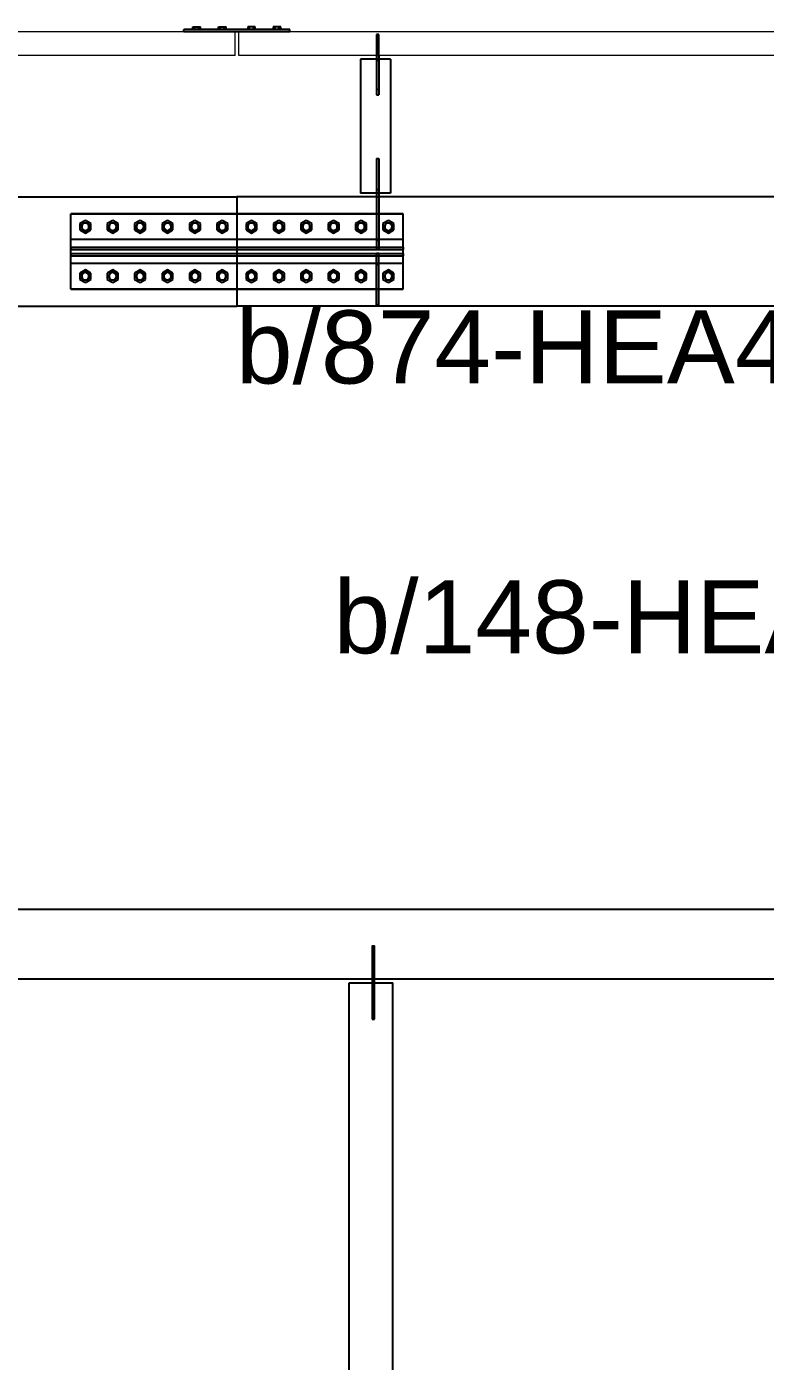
# Model space of a CAD drawing. Extents: x 7536 to 102814, y -9868 to 35131.
# Drawn here: x 44257 to 46280, y 26814 to 30468 of the extents above; entities that cross this region are included whole.
import ezdxf
from ezdxf.enums import TextEntityAlignment as Align

# ---------------------------------------------------------------- set-up
doc = ezdxf.new("R2010")
doc.units = 0
doc.header["$LTSCALE"] = 0.4
doc.layers.get('0').update_dxf_attribs({"color": 255})
doc.layers.add('0-1', color=7, linetype='Continuous', lineweight=5)
doc.layers.add('E_TEXTO', color=3, linetype='Continuous', lineweight=9)
doc.layers.add('P-PLATINA', color=6, linetype='Continuous')
doc.layers.add('VIGAS', color=8, linetype='Continuous')
doc.styles.add('VERDANA', font='arial.ttf')

msp = doc.modelspace()

# ---------------------------------------------------------------- linework, layer by layer
at = {"color": 1, "linetype": 'Continuous'}
for centre, radius, start, end in [((44417.4, 29920.3), 11, 0, 180), ((44417.4, 29920.3), 10, 120, 300), ((44417.4, 29920.3), 10, 300, 120), ((44492.4, 29920.3), 11, 0, 180), ((44492.4, 29920.3), 10, 120, 300), ((44492.4, 29920.3), 10, 300, 120), ((44567.4, 29920.3), 11, 0, 180), ((44567.4, 29920.3), 10, 120, 300), ((44567.4, 29920.3), 10, 300, 120), ((44642.4, 29920.3), 11, 0, 180), ((44642.4, 29920.3), 10, 120, 300), ((44642.4, 29920.3), 10, 300, 120), ((44717.4, 29920.3), 11, 0, 180), ((44717.4, 29920.3), 10, 120, 300), ((44717.4, 29920.3), 10, 300, 120), ((44792.4, 29920.3), 11, 0, 180), ((44792.4, 29920.3), 10, 120, 300), ((44792.4, 29920.3), 10, 300, 120), ((44872.4, 29920.3), 11, 0, 180), ((44872.4, 29920.3), 10, 120, 300), ((44872.4, 29920.3), 10, 300, 120), ((44947.4, 29920.3), 11, 0, 180), ((44947.4, 29920.3), 10, 120, 300), ((44947.4, 29920.3), 10, 300, 120), ((45022.4, 29920.3), 11, 0, 180), ((45022.4, 29920.3), 10, 120, 300), ((45022.4, 29920.3), 10, 300, 120), ((45097.4, 29920.3), 11, 0, 180), ((45097.4, 29920.3), 10, 120, 300), ((45097.4, 29920.3), 10, 300, 120), ((45172.4, 29920.3), 11, 0, 180), ((45172.4, 29920.3), 10, 120, 300), ((45172.4, 29920.3), 10, 300, 120), ((45247.4, 29920.3), 11, 0, 180), ((45247.4, 29920.3), 10, 120, 300), ((45247.4, 29920.3), 10, 300, 120), ((44417.4, 29920.3), 11, 180, 0), ((44492.4, 29920.3), 11, 180, 0), ((44567.4, 29920.3), 11, 180, 0), ((44642.4, 29920.3), 11, 180, 0), ((44717.4, 29920.3), 11, 180, 0), ((44792.4, 29920.3), 11, 180, 0), ((44872.4, 29920.3), 11, 180, 0), ((44947.4, 29920.3), 11, 180, 0), ((45022.4, 29920.3), 11, 180, 0), ((45097.4, 29920.3), 11, 180, 0), ((45172.4, 29920.3), 11, 180, 0), ((45247.4, 29920.3), 11, 180, 0), ((44417.4, 29784.8), 11, 0, 180), ((44417.4, 29784.8), 11, 180, 0), ((44417.4, 29784.8), 10, 120, 300), ((44417.4, 29784.8), 10, 300, 120), ((44492.4, 29784.8), 11, 0, 180), ((44492.4, 29784.8), 11, 180, 0), ((44492.4, 29784.8), 10, 120, 300), ((44492.4, 29784.8), 10, 300, 120), ((44567.4, 29784.8), 11, 0, 180), ((44567.4, 29784.8), 11, 180, 0), ((44567.4, 29784.8), 10, 120, 300), ((44567.4, 29784.8), 10, 300, 120), ((44642.4, 29784.8), 11, 0, 180), ((44642.4, 29784.8), 11, 180, 0), ((44642.4, 29784.8), 10, 120, 300), ((44642.4, 29784.8), 10, 300, 120), ((44717.4, 29784.8), 11, 0, 180), ((44717.4, 29784.8), 11, 180, 0), ((44717.4, 29784.8), 10, 120, 300), ((44717.4, 29784.8), 10, 300, 120), ((44792.4, 29784.8), 11, 0, 180), ((44792.4, 29784.8), 11, 180, 0), ((44792.4, 29784.8), 10, 120, 300), ((44792.4, 29784.8), 10, 300, 120), ((44872.4, 29784.8), 11, 0, 180), ((44872.4, 29784.8), 11, 180, 0), ((44872.4, 29784.8), 10, 120, 300), ((44872.4, 29784.8), 10, 300, 120), ((44947.4, 29784.8), 11, 0, 180), ((44947.4, 29784.8), 11, 180, 0), ((44947.4, 29784.8), 10, 120, 300), ((44947.4, 29784.8), 10, 300, 120), ((45022.4, 29784.8), 11, 0, 180), ((45022.4, 29784.8), 11, 180, 0), ((45022.4, 29784.8), 10, 120, 300), ((45022.4, 29784.8), 10, 300, 120), ((45097.4, 29784.8), 11, 0, 180), ((45097.4, 29784.8), 11, 180, 0), ((45097.4, 29784.8), 10, 120, 300), ((45097.4, 29784.8), 10, 300, 120), ((45172.4, 29784.8), 11, 0, 180), ((45172.4, 29784.8), 11, 180, 0), ((45172.4, 29784.8), 10, 120, 300), ((45172.4, 29784.8), 10, 300, 120), ((45247.4, 29784.8), 11, 0, 180), ((45247.4, 29784.8), 11, 180, 0), ((45247.4, 29784.8), 10, 120, 300), ((45247.4, 29784.8), 10, 300, 120)]:
    msp.add_arc(centre, radius, start, end, dxfattribs=at)
at = {"layer": '0-1', "color": 8}
for p, q in [((44827.4, 30454.2), (32837.4, 30454.2)), ((44827.4, 30389.2), (44827.4, 30454.2)), ((47182.4, 30454.2), (44837.4, 30454.2)), ((44837.4, 30389.2), (44837.4, 30454.2)), ((44827.4, 30389.2), (32837.4, 30389.2)), ((47182.4, 30389.2), (44837.4, 30389.2))]:
    msp.add_line(p, q, dxfattribs=at)
at = {"layer": 'P-PLATINA'}
msp.add_line((45203, 27930.9), (45209, 27930.9), dxfattribs=at)
msp.add_lwpolyline([(45209, 27750.6), (45209, 27850.6), (45209, 27860.6), (45209, 27950.9), (45203, 27950.9), (45203, 27860.6), (45203, 27850.6), (45203, 27750.6)], dxfattribs=at)
at = {"layer": 'VIGAS'}
for p, q in [((44977.4, 30460.2), (44687.4, 30460.2)), ((44687.4, 30454.2), (44687.4, 30460.2)), ((44827.4, 30454.2), (44687.4, 30454.2)), ((44712, 30460.2), (44712, 30468.1)), ((44712, 30468.1), (44732.8, 30468.1)), ((44717.2, 30460.2), (44717.2, 30468.1)), ((44727.6, 30460.2), (44727.6, 30468.1)), ((44732.8, 30460.2), (44732.8, 30468.1)), ((44782, 30460.2), (44782, 30468.1)), ((44782, 30468.1), (44802.8, 30468.1)), ((44787.2, 30460.2), (44787.2, 30468.1)), ((44797.6, 30460.2), (44797.6, 30468.1)), ((44802.8, 30460.2), (44802.8, 30468.1)), ((44837.4, 30454.2), (44827.4, 30454.2)), ((44977.4, 30454.2), (44837.4, 30454.2)), ((44882.8, 30468.1), (44862, 30468.1)), ((44862, 30468.1), (44862, 30460.2)), ((44867.2, 30460.2), (44867.2, 30468.1)), ((44877.6, 30460.2), (44877.6, 30468.1)), ((44882.8, 30460.2), (44882.8, 30468.1)), ((44952.8, 30468.1), (44932, 30468.1)), ((44932, 30468.1), (44932, 30460.2)), ((44937.2, 30460.2), (44937.2, 30468.1)), ((44947.6, 30460.2), (44947.6, 30468.1)), ((44952.8, 30460.2), (44952.8, 30468.1)), ((44977.4, 30454.2), (44977.4, 30460.2)), ((45220.9, 30446.7), (45214.9, 30446.7)), ((45214.9, 30446.7), (45214.9, 30389.2)), ((45220.9, 30389.2), (45220.9, 30446.7)), ((45214.9, 30436.7), (45220.9, 30436.7)), ((45253.4, 30379.2), (45171.4, 30379.2)), ((45171.4, 30379.2), (45171.4, 30012.5)), ((45214.9, 30389.2), (45214.9, 30379.2)), ((45214.9, 30389.2), (45220.9, 30389.2)), ((45214.9, 30379.2), (45214.9, 30281.7)), ((45214.9, 30376.7), (45220.9, 30376.7)), ((45220.9, 30389.2), (45220.9, 30379.2)), ((45220.9, 30379.2), (45220.9, 30281.7)), ((45253.4, 30379.2), (45253.4, 30012.5)), ((45214.9, 30296.7), (45220.9, 30296.7)), ((45214.9, 30281.7), (45220.9, 30281.7)), ((45214.9, 30107.5), (45214.9, 30012.5)), ((45214.9, 30107.5), (45220.9, 30107.5)), ((45220.9, 30107.5), (45220.9, 30012.5)), ((32832.4, 30002.5), (44832.4, 30002.5)), ((44832.4, 30002.5), (44832.4, 29955.3)), ((44832.4, 30002.5), (44832.4, 29955.3)), ((47027.4, 30002.5), (44832.4, 30002.5)), ((45253.4, 30012.5), (45171.4, 30012.5)), ((45214.9, 30022.5), (45220.9, 30022.5)), ((45214.9, 30012.5), (45214.9, 30002.5)), ((45214.9, 30002.5), (45214.9, 29858.3)), ((45214.9, 30002.5), (45220.9, 30002.5)), ((45220.9, 30012.5), (45220.9, 30002.5)), ((45220.9, 30002.5), (45220.9, 29858.3)), ((44377.4, 29749.8), (44377.4, 29955.3)), ((44377.4, 29955.3), (45287.4, 29955.3)), ((44377.4, 29749.8), (44377.4, 29955.3)), ((44377.4, 29955.3), (45287.4, 29955.3)), ((45287.4, 29955.3), (44377.4, 29955.3)), ((44377.4, 29885.3), (44377.4, 29955.3)), ((45287.4, 29955.3), (44377.4, 29955.3)), ((44377.4, 29885.3), (44377.4, 29955.3)), ((44417.4, 29937.6), (44402.4, 29929)), ((44402.4, 29929), (44402.4, 29911.6)), ((44432.4, 29929), (44417.4, 29937.6)), ((44432.4, 29911.6), (44432.4, 29929)), ((44492.4, 29937.6), (44477.4, 29929)), ((44477.4, 29929), (44477.4, 29911.6)), ((44507.4, 29929), (44492.4, 29937.6)), ((44507.4, 29911.6), (44507.4, 29929)), ((44567.4, 29937.6), (44552.4, 29929)), ((44552.4, 29929), (44552.4, 29911.6)), ((44582.4, 29929), (44567.4, 29937.6)), ((44582.4, 29911.6), (44582.4, 29929)), ((44642.4, 29937.6), (44627.4, 29929)), ((44627.4, 29929), (44627.4, 29911.6)), ((44657.4, 29929), (44642.4, 29937.6)), ((44657.4, 29911.6), (44657.4, 29929)), ((44717.4, 29937.6), (44702.4, 29929)), ((44702.4, 29929), (44702.4, 29911.6)), ((44732.4, 29929), (44717.4, 29937.6)), ((44732.4, 29911.6), (44732.4, 29929)), ((44792.4, 29937.6), (44777.4, 29929)), ((44777.4, 29929), (44777.4, 29911.6)), ((44807.4, 29929), (44792.4, 29937.6)), ((44807.4, 29911.6), (44807.4, 29929)), ((44832.4, 29955.3), (44832.4, 29749.8)), ((44832.4, 29955.3), (44832.4, 29749.8)), ((44872.4, 29937.6), (44857.4, 29929)), ((44857.4, 29929), (44857.4, 29911.6)), ((44887.4, 29929), (44872.4, 29937.6)), ((44887.4, 29911.6), (44887.4, 29929)), ((44947.4, 29937.6), (44932.4, 29929)), ((44932.4, 29929), (44932.4, 29911.6)), ((44962.4, 29929), (44947.4, 29937.6)), ((44962.4, 29911.6), (44962.4, 29929)), ((45022.4, 29937.6), (45007.4, 29929)), ((45007.4, 29929), (45007.4, 29911.6)), ((45037.4, 29929), (45022.4, 29937.6)), ((45037.4, 29911.6), (45037.4, 29929)), ((45097.4, 29937.6), (45082.4, 29929)), ((45082.4, 29929), (45082.4, 29911.6)), ((45112.4, 29929), (45097.4, 29937.6)), ((45112.4, 29911.6), (45112.4, 29929)), ((45172.4, 29937.6), (45157.4, 29929)), ((45157.4, 29929), (45157.4, 29911.6)), ((45187.4, 29929), (45172.4, 29937.6)), ((45187.4, 29911.6), (45187.4, 29929)), ((45247.4, 29937.6), (45232.4, 29929)), ((45232.4, 29929), (45232.4, 29911.6)), ((45262.4, 29929), (45247.4, 29937.6)), ((45262.4, 29911.6), (45262.4, 29929)), ((45287.4, 29749.8), (45287.4, 29955.3)), ((45287.4, 29749.8), (45287.4, 29955.3)), ((45287.4, 29885.3), (45287.4, 29955.3)), ((45287.4, 29885.3), (45287.4, 29955.3)), ((44402.4, 29911.6), (44417.4, 29903)), ((44417.4, 29903), (44432.4, 29911.6)), ((44477.4, 29911.6), (44492.4, 29903)), ((44492.4, 29903), (44507.4, 29911.6)), ((44552.4, 29911.6), (44567.4, 29903)), ((44567.4, 29903), (44582.4, 29911.6)), ((44627.4, 29911.6), (44642.4, 29903)), ((44642.4, 29903), (44657.4, 29911.6)), ((44702.4, 29911.6), (44717.4, 29903)), ((44717.4, 29903), (44732.4, 29911.6)), ((44777.4, 29911.6), (44792.4, 29903)), ((44792.4, 29903), (44807.4, 29911.6)), ((44857.4, 29911.6), (44872.4, 29903)), ((44872.4, 29903), (44887.4, 29911.6)), ((44932.4, 29911.6), (44947.4, 29903)), ((44947.4, 29903), (44962.4, 29911.6)), ((45007.4, 29911.6), (45022.4, 29903)), ((45022.4, 29903), (45037.4, 29911.6)), ((45082.4, 29911.6), (45097.4, 29903)), ((45097.4, 29903), (45112.4, 29911.6)), ((45157.4, 29911.6), (45172.4, 29903)), ((45172.4, 29903), (45187.4, 29911.6)), ((45232.4, 29911.6), (45247.4, 29903)), ((45247.4, 29903), (45262.4, 29911.6)), ((45287.4, 29885.3), (44377.4, 29885.3)), ((45287.4, 29885.3), (44377.4, 29885.3)), ((44377.4, 29864.3), (44377.4, 29858.3)), ((44377.4, 29864.3), (45287.4, 29864.3)), ((44377.4, 29858.3), (45287.4, 29858.3)), ((45214.9, 29883.3), (45220.9, 29883.3)), ((45214.9, 29858.3), (45220.9, 29858.3)), ((45287.4, 29864.3), (45287.4, 29858.3)), ((44377.4, 29846.8), (44377.4, 29840.8)), ((44377.4, 29846.8), (45287.4, 29846.8)), ((44377.4, 29840.8), (45287.4, 29840.8)), ((45287.4, 29819.8), (44377.4, 29819.8)), ((44377.4, 29749.8), (44377.4, 29819.8)), ((45287.4, 29819.8), (44377.4, 29819.8)), ((44377.4, 29749.8), (44377.4, 29819.8)), ((45220.9, 29846.8), (45214.9, 29846.8)), ((45214.9, 29706.8), (45214.9, 29846.8)), ((45220.9, 29706.8), (45220.9, 29846.8)), ((45287.4, 29846.8), (45287.4, 29840.8)), ((45287.4, 29749.8), (45287.4, 29819.8)), ((45287.4, 29749.8), (45287.4, 29819.8)), ((44417.4, 29802.1), (44402.4, 29793.5)), ((44402.4, 29793.5), (44402.4, 29776.1)), ((44432.4, 29793.5), (44417.4, 29802.1)), ((44432.4, 29776.1), (44432.4, 29793.5)), ((44492.4, 29802.1), (44477.4, 29793.5)), ((44477.4, 29793.5), (44477.4, 29776.1)), ((44507.4, 29793.5), (44492.4, 29802.1)), ((44507.4, 29776.1), (44507.4, 29793.5)), ((44567.4, 29802.1), (44552.4, 29793.5)), ((44552.4, 29793.5), (44552.4, 29776.1)), ((44582.4, 29793.5), (44567.4, 29802.1)), ((44582.4, 29776.1), (44582.4, 29793.5)), ((44642.4, 29802.1), (44627.4, 29793.5)), ((44627.4, 29793.5), (44627.4, 29776.1)), ((44657.4, 29793.5), (44642.4, 29802.1)), ((44657.4, 29776.1), (44657.4, 29793.5)), ((44717.4, 29802.1), (44702.4, 29793.5)), ((44702.4, 29793.5), (44702.4, 29776.1)), ((44732.4, 29793.5), (44717.4, 29802.1)), ((44732.4, 29776.1), (44732.4, 29793.5)), ((44792.4, 29802.1), (44777.4, 29793.5)), ((44777.4, 29793.5), (44777.4, 29776.1)), ((44807.4, 29793.5), (44792.4, 29802.1)), ((44807.4, 29776.1), (44807.4, 29793.5)), ((44872.4, 29802.1), (44857.4, 29793.5)), ((44857.4, 29793.5), (44857.4, 29776.1)), ((44887.4, 29793.5), (44872.4, 29802.1)), ((44887.4, 29776.1), (44887.4, 29793.5)), ((44947.4, 29802.1), (44932.4, 29793.5)), ((44932.4, 29793.5), (44932.4, 29776.1)), ((44962.4, 29793.5), (44947.4, 29802.1)), ((44962.4, 29776.1), (44962.4, 29793.5)), ((45022.4, 29802.1), (45007.4, 29793.5)), ((45007.4, 29793.5), (45007.4, 29776.1)), ((45037.4, 29793.5), (45022.4, 29802.1)), ((45037.4, 29776.1), (45037.4, 29793.5)), ((45097.4, 29802.1), (45082.4, 29793.5)), ((45082.4, 29793.5), (45082.4, 29776.1)), ((45112.4, 29793.5), (45097.4, 29802.1)), ((45112.4, 29776.1), (45112.4, 29793.5)), ((45172.4, 29802.1), (45157.4, 29793.5)), ((45157.4, 29793.5), (45157.4, 29776.1)), ((45187.4, 29793.5), (45172.4, 29802.1)), ((45187.4, 29776.1), (45187.4, 29793.5)), ((45214.9, 29816.8), (45220.9, 29816.8)), ((45247.4, 29802.1), (45232.4, 29793.5)), ((45232.4, 29793.5), (45232.4, 29776.1)), ((45262.4, 29793.5), (45247.4, 29802.1)), ((45262.4, 29776.1), (45262.4, 29793.5)), ((44377.4, 29749.8), (45287.4, 29749.8)), ((45287.4, 29749.8), (44377.4, 29749.8)), ((44377.4, 29749.8), (45287.4, 29749.8)), ((45287.4, 29749.8), (44377.4, 29749.8)), ((44402.4, 29776.1), (44417.4, 29767.5)), ((44417.4, 29767.5), (44432.4, 29776.1)), ((44477.4, 29776.1), (44492.4, 29767.5)), ((44492.4, 29767.5), (44507.4, 29776.1)), ((44552.4, 29776.1), (44567.4, 29767.5)), ((44567.4, 29767.5), (44582.4, 29776.1)), ((44627.4, 29776.1), (44642.4, 29767.5)), ((44642.4, 29767.5), (44657.4, 29776.1)), ((44702.4, 29776.1), (44717.4, 29767.5)), ((44717.4, 29767.5), (44732.4, 29776.1)), ((44777.4, 29776.1), (44792.4, 29767.5)), ((44792.4, 29767.5), (44807.4, 29776.1)), ((44832.4, 29749.8), (44832.4, 29702.5)), ((44832.4, 29749.8), (44832.4, 29702.5)), ((44857.4, 29776.1), (44872.4, 29767.5)), ((44872.4, 29767.5), (44887.4, 29776.1)), ((44932.4, 29776.1), (44947.4, 29767.5)), ((44947.4, 29767.5), (44962.4, 29776.1)), ((45007.4, 29776.1), (45022.4, 29767.5)), ((45022.4, 29767.5), (45037.4, 29776.1)), ((45082.4, 29776.1), (45097.4, 29767.5)), ((45097.4, 29767.5), (45112.4, 29776.1)), ((45157.4, 29776.1), (45172.4, 29767.5)), ((45172.4, 29767.5), (45187.4, 29776.1)), ((45232.4, 29776.1), (45247.4, 29767.5)), ((45247.4, 29767.5), (45262.4, 29776.1)), ((32832.4, 29702.5), (44832.4, 29702.5)), ((47027.4, 29702.5), (44832.4, 29702.5)), ((45220.9, 29706.8), (45214.9, 29706.8)), ((46659.9, 28050.6), (39504.9, 28050.6)), ((46659.9, 27860.6), (39504.9, 27860.6)), ((45139.9, 27850.6), (45259.9, 27850.6)), ((45139.9, 23032.4), (45139.9, 27850.6)), ((45209, 27860.6), (45203, 27860.6)), ((45209, 27850.6), (45203, 27850.6)), ((45259.9, 23032.4), (45259.9, 27850.6)), ((45203, 27750.6), (45209, 27750.6))]:
    msp.add_line(p, q, dxfattribs=at)

# ---------------------------------------------------------------- texts
at = {"layer": 'E_TEXTO', "style": 'VERDANA'}
for s, p in [('b/874-HEA450', (45746, 29491.2)), ('b/148-HEA450', (46013.4, 28752.3))]:
    msp.add_text(s, height=200, dxfattribs=at).set_placement(p, align=Align.CENTER)

doc.saveas('drawing.dxf')
